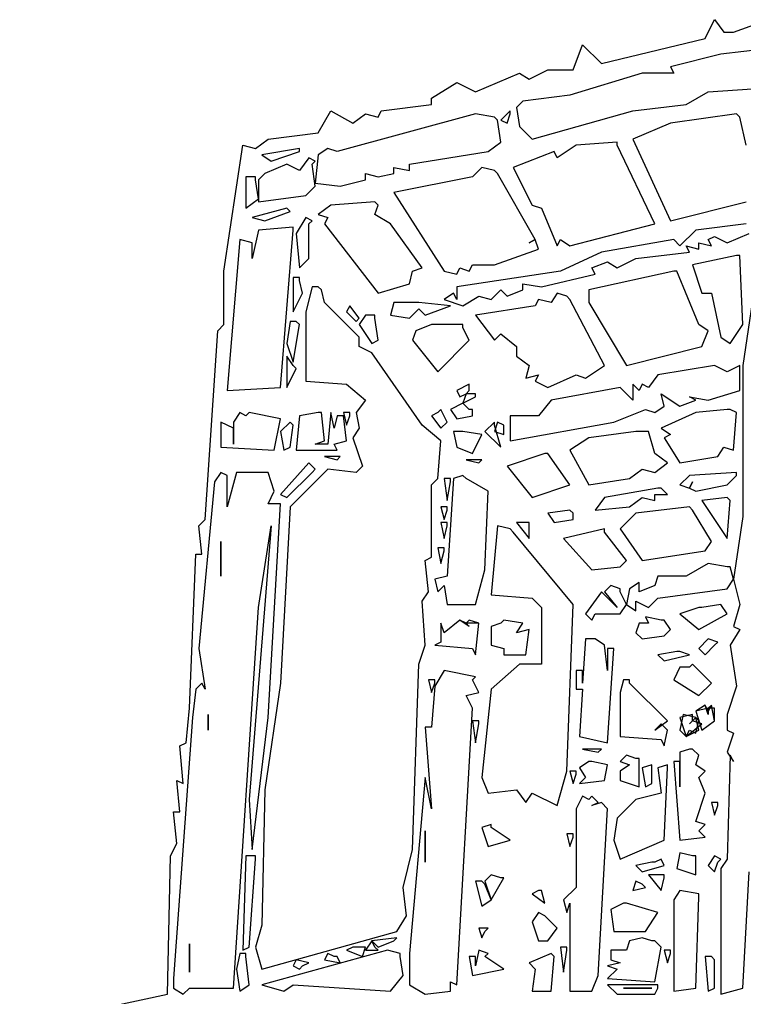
# Model space of a CAD drawing. Extents: x 1 to 798, y 2 to 577.
# Drawn here: x 1 to 231.5, y 230 to 541 of the extents above; entities that cross this region are included whole.
import ezdxf

# ---------------------------------------------------------------- set-up
doc = ezdxf.new("R2010")
doc.units = 0

msp = doc.modelspace()

# ---------------------------------------------------------------- linework, layer by layer
for p, q in [((219, 535), (222, 541)), ((219, 535), (222, 541)), ((222, 541), (225, 537)), ((222, 541), (225, 537)), ((228, 537), (239, 541)), ((228, 537), (239, 541)), ((186, 527), (219, 535)), ((186, 527), (219, 535)), ((225, 537), (228, 537)), ((225, 537), (228, 537)), ((177, 525), (180, 533)), ((177, 525), (180, 533)), ((180, 533), (186, 527)), ((180, 533), (186, 527)), ((241, 532), (224, 530)), ((241, 532), (224, 530)), ((224, 530), (208, 526)), ((224, 530), (208, 526)), ((208, 526), (209, 524)), ((208, 526), (209, 524)), ((146, 518), (160, 524)), ((146, 518), (160, 524)), ((160, 524), (163, 522)), ((160, 524), (163, 522)), ((163, 522), (169, 525)), ((163, 522), (169, 525)), ((169, 525), (177, 525)), ((169, 525), (177, 525)), ((199, 524), (176, 517)), ((199, 524), (176, 517)), ((209, 524), (199, 524)), ((209, 524), (199, 524)), ((132, 516), (140, 521)), ((132, 516), (140, 521)), ((140, 521), (146, 518)), ((140, 521), (146, 518)), ((176, 517), (161, 515)), ((176, 517), (161, 515)), ((213, 514), (220, 518)), ((213, 514), (220, 518)), ((220, 518), (234, 519)), ((220, 518), (234, 519)), ((116, 512), (132, 514)), ((116, 512), (132, 514)), ((132, 514), (132, 516)), ((132, 514), (132, 516)), ((161, 515), (159, 513)), ((161, 515), (159, 513)), ((196, 512), (213, 514)), ((196, 512), (213, 514)), ((96, 505), (100, 512)), ((96, 505), (100, 512)), ((100, 512), (107, 508)), ((100, 512), (107, 508)), ((146, 511), (102, 499)), ((146, 511), (102, 499)), ((107, 508), (111, 511)), ((107, 508), (111, 511)), ((111, 511), (115, 510)), ((111, 511), (115, 510)), ((115, 510), (116, 512)), ((115, 510), (116, 512)), ((152, 510), (146, 511)), ((152, 510), (146, 511)), ((157, 512), (154, 509)), ((157, 512), (154, 509)), ((156, 508), (157, 511)), ((156, 508), (157, 511)), ((157, 511), (157, 512)), ((157, 511), (157, 512)), ((159, 513), (160, 507)), ((159, 513), (160, 507)), ((164, 503), (196, 512)), ((164, 503), (196, 512)), ((229, 511), (208, 508)), ((229, 511), (208, 508)), ((230, 510), (229, 511)), ((230, 510), (229, 511)), ((153, 509), (152, 510)), ((153, 509), (152, 510)), ((154, 502), (153, 509)), ((154, 502), (153, 509)), ((154, 509), (156, 508)), ((154, 509), (156, 508)), ((160, 507), (164, 503)), ((160, 507), (164, 503)), ((208, 508), (196, 503)), ((208, 508), (196, 503)), ((232, 501), (230, 510)), ((232, 501), (230, 510)), ((80, 503), (96, 505)), ((80, 503), (96, 505)), ((66, 461), (72, 501)), ((66, 461), (72, 501)), ((72, 501), (76, 500)), ((72, 501), (76, 500)), ((76, 500), (80, 503)), ((76, 500), (80, 503)), ((150, 499), (154, 502)), ((150, 499), (154, 502)), ((178, 501), (172, 497)), ((178, 501), (172, 497)), ((191, 502), (178, 501)), ((191, 502), (178, 501)), ((191, 501), (191, 502)), ((191, 501), (191, 502)), ((203, 476), (191, 501)), ((203, 476), (191, 501)), ((196, 503), (208, 477)), ((196, 503), (208, 477)), ((90, 500), (78, 498)), ((90, 500), (78, 498)), ((78, 498), (81, 496)), ((78, 498), (81, 496)), ((81, 496), (90, 499)), ((81, 496), (90, 499)), ((90, 499), (90, 500)), ((90, 499), (90, 500)), ((96, 498), (95, 489)), ((96, 498), (95, 489)), ((99, 500), (96, 498)), ((99, 500), (96, 498)), ((102, 499), (99, 500)), ((102, 499), (99, 500)), ((125, 495), (150, 499)), ((125, 495), (150, 499)), ((171, 499), (158, 494)), ((171, 499), (158, 494)), ((172, 497), (171, 499)), ((172, 497), (171, 499)), ((86, 495), (79, 492)), ((86, 495), (79, 492)), ((90, 493), (86, 495)), ((90, 493), (86, 495)), ((93, 497), (90, 493)), ((93, 497), (90, 493)), ((95, 496), (93, 497)), ((95, 496), (93, 497)), ((94, 495), (95, 496)), ((94, 495), (95, 496)), ((95, 488), (94, 495)), ((95, 488), (94, 495)), ((125, 493), (125, 495)), ((125, 493), (125, 495)), ((79, 492), (77, 490)), ((79, 492), (77, 490)), ((111, 490), (111, 492)), ((111, 492), (115, 491)), ((111, 490), (111, 492)), ((111, 492), (115, 491)), ((115, 491), (120, 492)), ((115, 491), (120, 492)), ((120, 492), (120, 494)), ((120, 494), (125, 493)), ((120, 492), (120, 494)), ((120, 494), (125, 493)), ((148, 494), (145, 491)), ((148, 494), (145, 491)), ((152, 493), (148, 494)), ((152, 493), (148, 494)), ((153, 492), (152, 493)), ((153, 492), (152, 493)), ((165, 471), (153, 492)), ((165, 471), (153, 492)), ((158, 494), (164, 482)), ((158, 494), (164, 482)), ((76, 491), (73, 491)), ((73, 491), (73, 481)), ((76, 491), (73, 491)), ((73, 491), (73, 481)), ((76, 490), (76, 491)), ((76, 490), (76, 491)), ((77, 484), (76, 490)), ((77, 484), (76, 490)), ((77, 490), (77, 483)), ((77, 490), (77, 483)), ((95, 489), (103, 488)), ((95, 489), (103, 488)), ((103, 488), (111, 490)), ((103, 488), (111, 490)), ((145, 491), (120, 486)), ((145, 491), (120, 486)), ((92, 485), (95, 488)), ((92, 485), (95, 488)), ((120, 486), (136, 461)), ((120, 486), (136, 461)), ((73, 481), (77, 484)), ((73, 481), (77, 484)), ((77, 483), (92, 485)), ((77, 483), (92, 485)), ((114, 483), (100, 482)), ((114, 483), (100, 482)), ((115, 482), (114, 483)), ((115, 482), (114, 483)), ((208, 477), (232, 483)), ((208, 477), (232, 483)), ((86, 481), (75, 478)), ((86, 481), (75, 478)), ((79, 477), (87, 480)), ((79, 477), (87, 480)), ((87, 480), (86, 481)), ((87, 480), (86, 481)), ((100, 482), (96, 479)), ((100, 482), (96, 479)), ((96, 479), (99, 478)), ((96, 479), (99, 478)), ((114, 479), (115, 482)), ((114, 479), (115, 482)), ((119, 476), (114, 479)), ((119, 476), (114, 479)), ((164, 482), (167, 481)), ((164, 482), (167, 481)), ((167, 481), (172, 469)), ((167, 481), (172, 469)), ((75, 478), (79, 477)), ((75, 478), (79, 477)), ((92, 478), (89, 473)), ((92, 478), (89, 473)), ((94, 477), (92, 478)), ((94, 477), (92, 478)), ((93, 476), (94, 477)), ((93, 476), (94, 477)), ((93, 465), (93, 476)), ((93, 465), (93, 476)), ((99, 478), (98, 476)), ((99, 478), (98, 476)), ((98, 476), (115, 454)), ((98, 476), (115, 454)), ((129, 462), (119, 476)), ((129, 462), (119, 476)), ((176, 469), (203, 476)), ((176, 469), (203, 476)), ((232, 476), (216, 474)), ((232, 476), (216, 474)), ((77, 474), (75, 465)), ((77, 474), (75, 465)), ((88, 475), (77, 474)), ((88, 475), (77, 474)), ((84, 424), (88, 474)), ((84, 424), (88, 474)), ((88, 474), (88, 475)), ((88, 474), (88, 475)), ((89, 473), (90, 462)), ((89, 473), (90, 462)), ((216, 474), (211, 469)), ((216, 474), (211, 469)), ((226, 470), (233, 473)), ((226, 470), (233, 473)), ((71, 471), (67, 423)), ((71, 471), (67, 423)), ((75, 470), (71, 471)), ((75, 470), (71, 471)), ((75, 465), (75, 470)), ((75, 465), (75, 470)), ((165, 471), (163, 470)), ((163, 470), (165, 471)), ((165, 471), (163, 470)), ((163, 470), (165, 471)), ((166, 468), (165, 471)), ((166, 468), (165, 471)), ((172, 469), (173, 471)), ((172, 469), (173, 471)), ((173, 471), (176, 469)), ((173, 471), (176, 469)), ((209, 471), (186, 467)), ((209, 471), (186, 467)), ((211, 469), (209, 471)), ((211, 469), (209, 471)), ((217, 468), (217, 470)), ((217, 470), (221, 469)), ((217, 468), (217, 470)), ((217, 470), (221, 469)), ((220, 471), (222, 472)), ((220, 471), (222, 472)), ((221, 469), (220, 471)), ((221, 469), (220, 471)), ((222, 472), (226, 470)), ((222, 472), (226, 470)), ((152, 463), (166, 468)), ((152, 463), (166, 468)), ((186, 467), (173, 461)), ((186, 467), (173, 461)), ((197, 465), (214, 467)), ((197, 465), (214, 467)), ((214, 467), (213, 469)), ((213, 469), (217, 468)), ((214, 467), (213, 469)), ((213, 469), (217, 468)), ((90, 462), (93, 465)), ((90, 462), (93, 465)), ((183, 462), (188, 464)), ((183, 462), (188, 464)), ((188, 464), (191, 462)), ((188, 464), (191, 462)), ((191, 462), (197, 465)), ((191, 462), (197, 465)), ((229, 466), (215, 463)), ((229, 466), (215, 463)), ((230, 466), (229, 466)), ((230, 466), (229, 466)), ((231, 444), (230, 466)), ((231, 444), (230, 466)), ((66, 444), (66, 461)), ((66, 444), (66, 461)), ((125, 457), (126, 461)), ((125, 457), (126, 461)), ((126, 461), (129, 462)), ((126, 461), (129, 462)), ((136, 461), (140, 460)), ((136, 461), (140, 460)), ((140, 460), (141, 462)), ((140, 460), (141, 462)), ((173, 461), (140, 456)), ((173, 461), (140, 456)), ((141, 462), (144, 461)), ((141, 462), (144, 461)), ((144, 461), (145, 463)), ((144, 461), (145, 463)), ((145, 463), (152, 463)), ((145, 463), (152, 463)), ((209, 461), (182, 455)), ((209, 461), (182, 455)), ((184, 460), (183, 462)), ((184, 460), (183, 462)), ((210, 461), (209, 461)), ((210, 461), (209, 461)), ((217, 444), (210, 461)), ((217, 444), (210, 461)), ((215, 463), (218, 454)), ((215, 463), (218, 454)), ((90, 459), (88, 459)), ((88, 459), (88, 448)), ((90, 459), (88, 459)), ((88, 459), (88, 448)), ((90, 458), (90, 459)), ((90, 458), (90, 459)), ((91, 454), (90, 458)), ((91, 454), (90, 458)), ((167, 456), (184, 460)), ((167, 456), (184, 460)), ((94, 456), (92, 448)), ((94, 456), (92, 448)), ((96, 456), (94, 456)), ((96, 456), (94, 456)), ((97, 455), (96, 456)), ((97, 455), (96, 456)), ((98, 451), (97, 455)), ((98, 451), (97, 455)), ((115, 454), (125, 457)), ((115, 454), (125, 457)), ((140, 456), (140, 452)), ((140, 456), (140, 452)), ((151, 452), (154, 455)), ((151, 452), (154, 455)), ((154, 455), (156, 453)), ((154, 455), (156, 453)), ((156, 453), (161, 455)), ((156, 453), (161, 455)), ((161, 455), (161, 457)), ((161, 457), (167, 456)), ((161, 455), (161, 457)), ((161, 457), (167, 456)), ((182, 455), (182, 451)), ((182, 455), (182, 451)), ((88, 448), (91, 454)), ((88, 448), (91, 454)), ((109, 440), (98, 451)), ((109, 440), (98, 451)), ((120, 451), (119, 447)), ((120, 451), (119, 447)), ((127, 451), (120, 451)), ((127, 451), (120, 451)), ((128, 451), (127, 451)), ((128, 451), (127, 451)), ((138, 450), (128, 451)), ((138, 450), (128, 451)), ((139, 454), (136, 452)), ((139, 454), (136, 452)), ((136, 452), (142, 450)), ((136, 452), (142, 450)), ((140, 452), (139, 454)), ((140, 452), (139, 454)), ((142, 450), (147, 453)), ((142, 450), (147, 453)), ((147, 453), (151, 452)), ((147, 453), (151, 452)), ((166, 452), (165, 450)), ((166, 452), (165, 450)), ((170, 451), (166, 452)), ((170, 451), (166, 452)), ((172, 454), (170, 451)), ((172, 454), (170, 451)), ((175, 453), (172, 454)), ((175, 453), (172, 454)), ((176, 452), (175, 453)), ((176, 452), (175, 453)), ((187, 431), (176, 452)), ((187, 431), (176, 452)), ((182, 451), (194, 431)), ((182, 451), (194, 431)), ((218, 454), (221, 454)), ((218, 454), (221, 454)), ((221, 454), (224, 440)), ((221, 454), (224, 440)), ((234, 451), (231, 431)), ((234, 451), (231, 431)), ((92, 448), (92, 426)), ((92, 448), (92, 426)), ((106, 450), (105, 448)), ((106, 450), (105, 448)), ((105, 448), (108, 445)), ((105, 448), (108, 445)), ((109, 446), (106, 450)), ((109, 446), (106, 450)), ((125, 446), (128, 449)), ((125, 446), (128, 449)), ((128, 449), (130, 447)), ((128, 449), (130, 447)), ((130, 447), (138, 450)), ((130, 447), (138, 450)), ((165, 450), (146, 447)), ((165, 450), (146, 447)), ((87, 445), (86, 438)), ((87, 445), (86, 438)), ((89, 445), (87, 445)), ((89, 445), (87, 445)), ((90, 444), (89, 445)), ((90, 444), (89, 445)), ((108, 445), (109, 446)), ((108, 445), (109, 446)), ((111, 447), (109, 444)), ((111, 447), (109, 444)), ((114, 447), (111, 447)), ((114, 447), (111, 447)), ((114, 446), (114, 447)), ((114, 446), (114, 447)), ((115, 439), (114, 446)), ((115, 439), (114, 446)), ((119, 447), (125, 446)), ((119, 447), (125, 446)), ((146, 447), (152, 439)), ((146, 447), (152, 439)), ((60, 382), (64, 442)), ((60, 382), (64, 442)), ((64, 442), (66, 444)), ((64, 442), (66, 444)), ((88, 432), (90, 444)), ((88, 432), (90, 444)), ((109, 444), (113, 438)), ((109, 444), (113, 438)), ((127, 442), (126, 439)), ((127, 442), (126, 439)), ((132, 444), (127, 442)), ((132, 444), (127, 442)), ((142, 444), (132, 444)), ((142, 444), (132, 444)), ((142, 443), (142, 444)), ((142, 443), (142, 444)), ((144, 439), (142, 443)), ((144, 439), (142, 443)), ((220, 442), (217, 444)), ((220, 442), (217, 444)), ((218, 437), (220, 442)), ((218, 437), (220, 442)), ((227, 438), (231, 444)), ((227, 438), (231, 444)), ((109, 437), (109, 440)), ((109, 437), (109, 440)), ((113, 438), (115, 439)), ((113, 438), (115, 439)), ((126, 439), (134, 429)), ((126, 439), (134, 429)), ((134, 429), (144, 439)), ((134, 429), (144, 439)), ((152, 439), (154, 441)), ((152, 439), (154, 441)), ((154, 441), (159, 437)), ((154, 441), (159, 437)), ((224, 440), (227, 438)), ((224, 440), (227, 438)), ((86, 438), (88, 432)), ((86, 438), (88, 432)), ((113, 435), (109, 437)), ((113, 435), (109, 437)), ((159, 437), (159, 434)), ((159, 437), (159, 434)), ((194, 431), (218, 437)), ((194, 431), (218, 437)), ((88, 431), (86, 434)), ((86, 434), (86, 424)), ((88, 431), (86, 434)), ((86, 434), (86, 424)), ((129, 412), (113, 435)), ((129, 412), (113, 435)), ((159, 434), (163, 431)), ((159, 434), (163, 431)), ((86, 424), (89, 430)), ((86, 424), (89, 430)), ((89, 430), (88, 431)), ((89, 430), (88, 431)), ((163, 431), (162, 427)), ((163, 431), (162, 427)), ((181, 427), (187, 431)), ((181, 427), (187, 431)), ((222, 431), (204, 428)), ((222, 431), (204, 428)), ((226, 429), (222, 431)), ((226, 429), (222, 431)), ((230, 431), (226, 429)), ((230, 431), (226, 429)), ((230, 430), (230, 431)), ((230, 430), (230, 431)), ((230, 423), (230, 430)), ((230, 423), (230, 430)), ((231, 431), (231, 383)), ((231, 431), (231, 383)), ((162, 427), (166, 428)), ((162, 427), (166, 428)), ((166, 428), (165, 426)), ((166, 428), (165, 426)), ((169, 424), (178, 428)), ((169, 424), (178, 428)), ((178, 428), (181, 427)), ((178, 428), (181, 427)), ((204, 428), (201, 424)), ((204, 428), (201, 424)), ((67, 423), (84, 424)), ((67, 423), (84, 424)), ((92, 426), (105, 425)), ((92, 426), (105, 425)), ((105, 425), (111, 420)), ((105, 425), (111, 420)), ((144, 425), (140, 423)), ((144, 425), (140, 423)), ((140, 423), (141, 421)), ((140, 423), (141, 421)), ((143, 422), (144, 423)), ((143, 422), (144, 423)), ((144, 423), (144, 425)), ((144, 423), (144, 425)), ((165, 426), (169, 424)), ((165, 426), (169, 424)), ((192, 424), (170, 420)), ((192, 424), (170, 420)), ((196, 420), (192, 424)), ((196, 420), (192, 424)), ((198, 423), (196, 425)), ((196, 425), (196, 420)), ((198, 423), (196, 425)), ((196, 425), (196, 420)), ((199, 425), (198, 423)), ((199, 425), (198, 423)), ((201, 424), (199, 425)), ((201, 424), (199, 425)), ((220, 420), (230, 423)), ((220, 420), (230, 423)), ((111, 420), (108, 416)), ((111, 420), (108, 416)), ((141, 421), (143, 422)), ((141, 421), (143, 422)), ((143, 422), (142, 419)), ((143, 422), (142, 419)), ((142, 419), (146, 421)), ((142, 419), (146, 421)), ((146, 422), (143, 422)), ((146, 422), (143, 422)), ((146, 421), (146, 422)), ((146, 421), (146, 422)), ((170, 420), (166, 415)), ((170, 420), (166, 415)), ((206, 418), (205, 422)), ((205, 422), (211, 418)), ((206, 418), (205, 422)), ((205, 422), (211, 418)), ((211, 418), (216, 420)), ((211, 418), (216, 420)), ((216, 420), (214, 421)), ((214, 421), (220, 420)), ((216, 420), (214, 421)), ((214, 421), (220, 420)), ((135, 417), (134, 416)), ((135, 417), (134, 416)), ((137, 413), (135, 417)), ((137, 413), (135, 417)), ((142, 419), (138, 417)), ((142, 419), (138, 417)), ((138, 417), (140, 414)), ((138, 417), (140, 414)), ((144, 417), (142, 419)), ((144, 417), (142, 419)), ((145, 417), (144, 417)), ((145, 417), (144, 417)), ((145, 415), (145, 417)), ((145, 415), (145, 417)), ((190, 413), (200, 417)), ((190, 413), (200, 417)), ((200, 417), (203, 416)), ((200, 417), (203, 416)), ((203, 416), (206, 418)), ((203, 416), (206, 418)), ((226, 417), (216, 416)), ((226, 417), (216, 416)), ((227, 417), (226, 417)), ((227, 417), (226, 417)), ((229, 416), (227, 417)), ((229, 416), (227, 417)), ((71, 416), (69, 413)), ((71, 416), (69, 413)), ((73, 415), (71, 416)), ((73, 415), (71, 416)), ((74, 416), (73, 415)), ((74, 416), (73, 415)), ((84, 414), (74, 416)), ((84, 414), (74, 416)), ((82, 404), (84, 414)), ((82, 404), (84, 414)), ((90, 415), (89, 404)), ((90, 415), (89, 404)), ((96, 416), (90, 415)), ((96, 416), (90, 415)), ((97, 416), (96, 416)), ((97, 416), (96, 416)), ((98, 407), (97, 416)), ((98, 407), (97, 416)), ((100, 416), (99, 406)), ((100, 416), (99, 406)), ((101, 411), (100, 416)), ((101, 411), (100, 416)), ((102, 415), (101, 411)), ((102, 415), (101, 411)), ((104, 415), (102, 415)), ((104, 415), (102, 415)), ((106, 416), (104, 416)), ((104, 416), (105, 412)), ((106, 416), (104, 416)), ((104, 416), (105, 412)), ((105, 407), (104, 415)), ((105, 407), (104, 415)), ((105, 412), (106, 415)), ((105, 412), (106, 415)), ((106, 415), (106, 416)), ((106, 415), (106, 416)), ((108, 416), (109, 411)), ((108, 416), (109, 411)), ((134, 416), (132, 415)), ((134, 416), (132, 415)), ((132, 415), (135, 411)), ((132, 415), (135, 411)), ((140, 414), (145, 415)), ((140, 414), (145, 415)), ((166, 415), (157, 415)), ((157, 415), (157, 407)), ((166, 415), (157, 415)), ((157, 415), (157, 407)), ((216, 416), (205, 411)), ((216, 416), (205, 411)), ((228, 404), (229, 416)), ((228, 404), (229, 416)), ((69, 411), (65, 413)), ((65, 413), (65, 405)), ((69, 411), (65, 413)), ((65, 413), (65, 405)), ((69, 413), (69, 406)), ((69, 413), (69, 406)), ((69, 406), (69, 411)), ((69, 406), (69, 411)), ((87, 413), (84, 410)), ((87, 413), (84, 410)), ((88, 412), (87, 413)), ((88, 412), (87, 413)), ((87, 405), (88, 412)), ((87, 405), (88, 412)), ((109, 411), (107, 408)), ((109, 411), (107, 408)), ((135, 407), (129, 412)), ((135, 407), (129, 412)), ((135, 411), (137, 413)), ((135, 411), (137, 413)), ((152, 413), (149, 410)), ((152, 413), (149, 410)), ((152, 412), (152, 413)), ((153, 413), (152, 410)), ((152, 412), (152, 413)), ((153, 413), (152, 410)), ((154, 405), (152, 412)), ((154, 405), (152, 412)), ((155, 412), (153, 413)), ((155, 412), (153, 413)), ((155, 411), (155, 412)), ((155, 411), (155, 412)), ((155, 409), (155, 411)), ((155, 409), (155, 411)), ((157, 407), (190, 413)), ((157, 407), (190, 413)), ((205, 411), (208, 409)), ((205, 411), (208, 409)), ((84, 410), (85, 404)), ((84, 410), (85, 404)), ((107, 408), (110, 399)), ((107, 408), (110, 399)), ((141, 410), (139, 410)), ((139, 410), (140, 405)), ((141, 410), (139, 410)), ((139, 410), (140, 405)), ((142, 410), (141, 410)), ((142, 410), (141, 410)), ((148, 409), (142, 410)), ((148, 409), (142, 410)), ((145, 403), (148, 409)), ((145, 403), (148, 409)), ((149, 410), (154, 405)), ((149, 410), (154, 405)), ((152, 410), (155, 409)), ((152, 410), (155, 409)), ((182, 408), (176, 404)), ((182, 408), (176, 404)), ((197, 410), (182, 408)), ((197, 410), (182, 408)), ((198, 410), (197, 410)), ((198, 410), (197, 410)), ((201, 410), (198, 410)), ((201, 410), (198, 410)), ((203, 403), (201, 410)), ((203, 403), (201, 410)), ((208, 409), (206, 408)), ((208, 409), (206, 408)), ((206, 408), (211, 400)), ((206, 408), (211, 400)), ((65, 405), (82, 404)), ((65, 405), (82, 404)), ((85, 404), (87, 405)), ((85, 404), (87, 405)), ((95, 406), (98, 407)), ((95, 406), (98, 407)), ((99, 406), (95, 406)), ((99, 406), (95, 406)), ((101, 406), (105, 407)), ((101, 406), (105, 407)), ((102, 404), (101, 406)), ((102, 404), (101, 406)), ((134, 395), (135, 407)), ((134, 395), (135, 407)), ((140, 405), (145, 403)), ((140, 405), (145, 403)), ((223, 402), (225, 405)), ((223, 402), (225, 405)), ((225, 405), (228, 404)), ((225, 405), (228, 404)), ((89, 404), (102, 404)), ((89, 404), (102, 404)), ((103, 402), (98, 402)), ((98, 402), (102, 401)), ((103, 402), (98, 402)), ((98, 402), (102, 401)), ((102, 401), (103, 402)), ((102, 401), (103, 402)), ((168, 403), (156, 399)), ((168, 403), (156, 399)), ((169, 403), (168, 403)), ((169, 403), (168, 403)), ((176, 393), (169, 403)), ((176, 393), (169, 403)), ((176, 404), (182, 393)), ((176, 404), (182, 393)), ((207, 400), (203, 403)), ((207, 400), (203, 403)), ((211, 400), (223, 402)), ((211, 400), (223, 402)), ((93, 400), (84, 390)), ((93, 400), (84, 390)), ((95, 398), (93, 400)), ((95, 398), (93, 400)), ((110, 399), (108, 397)), ((110, 399), (108, 397)), ((148, 401), (143, 401)), ((143, 401), (147, 400)), ((148, 401), (143, 401)), ((143, 401), (147, 400)), ((147, 400), (148, 401)), ((147, 400), (148, 401)), ((156, 399), (164, 389)), ((156, 399), (164, 389)), ((203, 397), (207, 400)), ((203, 397), (207, 400)), ((65, 397), (63, 394)), ((65, 397), (63, 394)), ((67, 396), (65, 397)), ((67, 396), (65, 397)), ((70, 397), (67, 386)), ((70, 397), (67, 386)), ((67, 395), (67, 396)), ((67, 395), (67, 396)), ((67, 386), (67, 395)), ((67, 386), (67, 395)), ((80, 397), (70, 397)), ((80, 397), (70, 397)), ((82, 391), (80, 397)), ((82, 391), (80, 397)), ((86, 389), (94, 397)), ((86, 389), (94, 397)), ((99, 398), (87, 386)), ((99, 398), (87, 386)), ((94, 397), (95, 398)), ((94, 397), (95, 398)), ((108, 397), (99, 398)), ((108, 397), (99, 398)), ((132, 393), (134, 395)), ((132, 393), (134, 395)), ((138, 395), (136, 395)), ((136, 395), (137, 388)), ((138, 395), (136, 395)), ((136, 395), (137, 388)), ((139, 395), (137, 364)), ((139, 395), (137, 364)), ((138, 394), (138, 395)), ((138, 394), (138, 395)), ((142, 396), (139, 395)), ((142, 396), (139, 395)), ((143, 395), (142, 396)), ((143, 395), (142, 396)), ((150, 391), (143, 395)), ((150, 391), (143, 395)), ((182, 393), (195, 395)), ((182, 393), (195, 395)), ((195, 395), (199, 398)), ((195, 395), (199, 398)), ((199, 398), (203, 397)), ((199, 398), (203, 397)), ((214, 396), (211, 393)), ((214, 396), (211, 393)), ((229, 397), (214, 396)), ((229, 397), (214, 396)), ((226, 393), (229, 396)), ((226, 393), (229, 396)), ((229, 396), (229, 397)), ((229, 396), (229, 397)), ((63, 394), (58, 341)), ((63, 394), (58, 341)), ((132, 370), (132, 393)), ((132, 370), (132, 393)), ((137, 388), (138, 394)), ((137, 388), (138, 394)), ((164, 389), (176, 393)), ((164, 389), (176, 393)), ((204, 392), (187, 389)), ((204, 392), (187, 389)), ((205, 392), (204, 392)), ((205, 392), (204, 392)), ((207, 390), (205, 392)), ((207, 390), (205, 392)), ((211, 393), (214, 392)), ((211, 393), (214, 392)), ((214, 392), (215, 394)), ((215, 394), (214, 392)), ((214, 392), (215, 394)), ((215, 394), (214, 392)), ((214, 392), (216, 391)), ((214, 392), (216, 391)), ((216, 391), (226, 393)), ((216, 391), (226, 393)), ((80, 387), (82, 391)), ((80, 387), (82, 391)), ((84, 390), (86, 389)), ((84, 390), (86, 389)), ((149, 366), (150, 391)), ((149, 366), (150, 391)), ((187, 389), (184, 385)), ((187, 389), (184, 385)), ((195, 386), (199, 389)), ((195, 386), (199, 389)), ((199, 389), (203, 388)), ((199, 389), (203, 388)), ((203, 388), (203, 390)), ((203, 390), (207, 390)), ((203, 388), (203, 390)), ((203, 390), (207, 390)), ((226, 389), (218, 388)), ((226, 389), (218, 388)), ((227, 388), (226, 389)), ((227, 388), (226, 389)), ((80, 319), (84, 387)), ((84, 387), (80, 387)), ((80, 319), (84, 387)), ((84, 387), (80, 387)), ((87, 386), (84, 330)), ((87, 386), (84, 330)), ((137, 386), (135, 386)), ((135, 386), (136, 382)), ((137, 386), (135, 386)), ((135, 386), (136, 382)), ((137, 385), (137, 386)), ((137, 385), (137, 386)), ((184, 385), (195, 386)), ((184, 385), (195, 386)), ((214, 386), (197, 384)), ((214, 386), (197, 384)), ((215, 385), (214, 386)), ((215, 385), (214, 386)), ((218, 388), (226, 376)), ((218, 388), (226, 376)), ((226, 376), (227, 388)), ((226, 376), (227, 388)), ((136, 382), (137, 385)), ((136, 382), (137, 385)), ((176, 385), (169, 384)), ((176, 385), (169, 384)), ((169, 384), (171, 381)), ((169, 384), (171, 381)), ((177, 384), (176, 385)), ((177, 384), (176, 385)), ((177, 382), (177, 384)), ((177, 382), (177, 384)), ((197, 384), (192, 379)), ((197, 384), (192, 379)), ((221, 375), (215, 385)), ((221, 375), (215, 385)), ((231, 383), (228, 363)), ((231, 383), (228, 363)), ((58, 380), (60, 382)), ((58, 380), (60, 382)), ((59, 371), (58, 380)), ((59, 371), (58, 380)), ((81, 380), (74, 293)), ((81, 380), (74, 293)), ((77, 354), (81, 380)), ((77, 354), (81, 380)), ((137, 381), (135, 381)), ((135, 381), (136, 376)), ((137, 381), (135, 381)), ((135, 381), (136, 376)), ((136, 376), (137, 380)), ((136, 376), (137, 380)), ((137, 380), (137, 381)), ((137, 380), (137, 381)), ((153, 380), (151, 358)), ((153, 380), (151, 358)), ((157, 379), (153, 380)), ((157, 379), (153, 380)), ((163, 381), (159, 381)), ((159, 381), (163, 376)), ((163, 381), (159, 381)), ((159, 381), (163, 376)), ((163, 380), (163, 381)), ((163, 380), (163, 381)), ((163, 376), (163, 380)), ((163, 376), (163, 380)), ((171, 381), (177, 382)), ((171, 381), (177, 382)), ((158, 378), (157, 379)), ((158, 378), (157, 379)), ((177, 355), (158, 378)), ((177, 355), (158, 378)), ((187, 379), (174, 376)), ((187, 379), (174, 376)), ((187, 378), (187, 379)), ((187, 378), (187, 379)), ((194, 369), (187, 378)), ((194, 369), (187, 378)), ((192, 379), (199, 369)), ((192, 379), (199, 369)), ((65, 375), (65, 364)), ((65, 374), (65, 375)), ((65, 375), (65, 364)), ((65, 374), (65, 375)), ((65, 364), (65, 374)), ((65, 364), (65, 374)), ((174, 376), (183, 366)), ((174, 376), (183, 366)), ((219, 372), (221, 375)), ((219, 372), (221, 375)), ((55, 322), (57, 371)), ((55, 322), (57, 371)), ((57, 371), (59, 371)), ((57, 371), (59, 371)), ((136, 373), (134, 373)), ((134, 373), (135, 368)), ((136, 373), (134, 373)), ((134, 373), (135, 368)), ((135, 368), (136, 372)), ((135, 368), (136, 372)), ((136, 372), (136, 373)), ((136, 372), (136, 373)), ((199, 369), (219, 372)), ((199, 369), (219, 372)), ((130, 369), (132, 370)), ((130, 369), (132, 370)), ((131, 359), (130, 369)), ((131, 359), (130, 369)), ((183, 366), (192, 367)), ((183, 366), (192, 367)), ((192, 367), (194, 369)), ((192, 367), (194, 369)), ((220, 368), (213, 364)), ((220, 368), (213, 364)), ((226, 367), (220, 368)), ((226, 367), (220, 368)), ((227, 367), (226, 367)), ((227, 367), (226, 367)), ((228, 363), (227, 367)), ((228, 363), (227, 367)), ((137, 364), (133, 363)), ((137, 364), (133, 363)), ((146, 355), (149, 366)), ((146, 355), (149, 366)), ((204, 364), (203, 361)), ((204, 364), (203, 361)), ((213, 364), (204, 364)), ((213, 364), (204, 364)), ((133, 363), (134, 359)), ((133, 363), (134, 359)), ((134, 359), (136, 361)), ((134, 359), (136, 361)), ((136, 361), (137, 355)), ((136, 361), (137, 355)), ((189, 361), (187, 359)), ((189, 361), (187, 359)), ((192, 360), (189, 361)), ((192, 360), (189, 361)), ((198, 362), (195, 360)), ((198, 362), (195, 360)), ((198, 359), (198, 362)), ((198, 359), (198, 362)), ((203, 361), (198, 359)), ((203, 361), (198, 359)), ((226, 360), (228, 363)), ((226, 360), (228, 363)), ((228, 363), (230, 355)), ((228, 363), (230, 355)), ((129, 356), (131, 359)), ((129, 356), (131, 359)), ((151, 358), (164, 357)), ((151, 358), (164, 357)), ((186, 359), (181, 352)), ((186, 359), (181, 352)), ((191, 354), (186, 359)), ((191, 354), (186, 359)), ((187, 359), (191, 354)), ((187, 359), (191, 354)), ((192, 359), (192, 360)), ((192, 359), (192, 360)), ((194, 355), (192, 359)), ((194, 355), (192, 359)), ((195, 360), (194, 355)), ((195, 360), (194, 355)), ((204, 357), (226, 360)), ((204, 357), (226, 360)), ((130, 342), (129, 356)), ((130, 342), (129, 356)), ((137, 355), (146, 355)), ((137, 355), (146, 355)), ((164, 357), (167, 354)), ((164, 357), (167, 354)), ((175, 302), (177, 355)), ((175, 302), (177, 355)), ((192, 352), (194, 355)), ((192, 352), (194, 355)), ((194, 355), (197, 353)), ((194, 355), (197, 353)), ((197, 353), (197, 356)), ((197, 356), (201, 354)), ((197, 353), (197, 356)), ((197, 356), (201, 354)), ((201, 354), (204, 357)), ((201, 354), (204, 357)), ((224, 355), (218, 354)), ((224, 355), (218, 354)), ((226, 352), (224, 355)), ((226, 352), (224, 355)), ((230, 355), (228, 348)), ((230, 355), (228, 348)), ((69, 233), (77, 354)), ((69, 233), (77, 354)), ((167, 354), (167, 336)), ((167, 354), (167, 336)), ((181, 352), (183, 350)), ((181, 352), (183, 350)), ((183, 350), (184, 352)), ((183, 350), (184, 352)), ((184, 352), (192, 352)), ((184, 352), (192, 352)), ((217, 354), (211, 352)), ((217, 354), (211, 352)), ((211, 352), (217, 347)), ((211, 352), (217, 347)), ((218, 354), (217, 354)), ((218, 354), (217, 354)), ((217, 347), (226, 352)), ((217, 347), (226, 352)), ((136, 346), (135, 349)), ((135, 349), (135, 343)), ((136, 346), (135, 349)), ((135, 349), (135, 343)), ((136, 346), (135, 349)), ((135, 349), (135, 343)), ((136, 346), (135, 349)), ((135, 349), (135, 343)), ((141, 350), (136, 346)), ((141, 350), (136, 346)), ((141, 350), (136, 346)), ((141, 350), (136, 346)), ((143, 349), (141, 350)), ((144, 348), (141, 350)), ((143, 349), (141, 350)), ((144, 348), (141, 350)), ((144, 350), (143, 349)), ((144, 350), (143, 349)), ((147, 349), (143, 349)), ((143, 349), (144, 348)), ((147, 349), (143, 349)), ((143, 349), (144, 348)), ((147, 349), (144, 350)), ((147, 349), (144, 350)), ((146, 339), (147, 349)), ((146, 339), (147, 349)), ((146, 339), (147, 349)), ((146, 339), (147, 349)), ((154, 349), (151, 348)), ((154, 349), (151, 348)), ((155, 350), (154, 349)), ((155, 350), (154, 349)), ((161, 349), (155, 350)), ((161, 349), (155, 350)), ((159, 346), (161, 349)), ((159, 346), (161, 349)), ((198, 349), (197, 346)), ((198, 349), (197, 346)), ((201, 349), (198, 349)), ((201, 349), (198, 349)), ((205, 350), (200, 351)), ((200, 351), (201, 349)), ((205, 350), (200, 351)), ((200, 351), (201, 349)), ((206, 350), (205, 350)), ((206, 350), (205, 350)), ((208, 347), (206, 350)), ((208, 347), (206, 350)), ((151, 348), (151, 342)), ((151, 348), (151, 342)), ((163, 347), (159, 346)), ((163, 347), (159, 346)), ((162, 339), (163, 347)), ((162, 339), (163, 347)), ((197, 346), (199, 344)), ((197, 346), (199, 344)), ((206, 345), (208, 347)), ((206, 345), (208, 347)), ((230, 347), (227, 342)), ((230, 347), (227, 342)), ((228, 348), (230, 347)), ((228, 348), (230, 347)), ((135, 343), (133, 342)), ((135, 343), (133, 342)), ((135, 343), (133, 342)), ((135, 343), (133, 342)), ((181, 344), (180, 330)), ((181, 344), (180, 330)), ((183, 344), (181, 344)), ((183, 344), (181, 344)), ((184, 344), (183, 344)), ((184, 344), (183, 344)), ((187, 342), (184, 344)), ((187, 342), (184, 344)), ((199, 344), (206, 345)), ((199, 344), (206, 345)), ((220, 344), (217, 341)), ((220, 344), (217, 341)), ((223, 343), (220, 344)), ((223, 343), (220, 344)), ((222, 342), (223, 343)), ((222, 342), (223, 343)), ((58, 341), (60, 328)), ((58, 341), (60, 328)), ((128, 336), (130, 342)), ((128, 336), (130, 342)), ((133, 342), (145, 341)), ((133, 342), (145, 341)), ((133, 342), (145, 341)), ((133, 342), (145, 341)), ((145, 341), (146, 339)), ((145, 341), (146, 339)), ((145, 341), (146, 339)), ((145, 341), (146, 339)), ((151, 342), (155, 341)), ((151, 342), (155, 341)), ((155, 341), (155, 339)), ((155, 341), (155, 339)), ((155, 339), (162, 339)), ((155, 339), (162, 339)), ((188, 334), (187, 342)), ((188, 334), (187, 342)), ((188, 311), (190, 341)), ((190, 341), (188, 341)), ((188, 341), (188, 334)), ((188, 311), (190, 341)), ((190, 341), (188, 341)), ((188, 341), (188, 334)), ((210, 340), (204, 339)), ((210, 340), (204, 339)), ((204, 339), (206, 337)), ((204, 339), (206, 337)), ((206, 337), (214, 339)), ((206, 337), (214, 339)), ((211, 340), (210, 340)), ((211, 340), (210, 340)), ((214, 339), (211, 340)), ((214, 339), (211, 340)), ((217, 341), (219, 339)), ((217, 341), (219, 339)), ((219, 339), (222, 342)), ((219, 339), (222, 342)), ((227, 342), (229, 329)), ((227, 342), (229, 329)), ((126, 277), (128, 336)), ((126, 277), (128, 336)), ((160, 336), (151, 328)), ((160, 336), (151, 328)), ((167, 336), (160, 336)), ((167, 336), (160, 336)), ((215, 336), (214, 335)), ((215, 336), (214, 335)), ((221, 330), (215, 336)), ((221, 330), (215, 336)), ((136, 334), (133, 329)), ((136, 334), (133, 329)), ((146, 332), (136, 334)), ((146, 332), (136, 334)), ((180, 334), (178, 334)), ((178, 334), (178, 328)), ((180, 334), (178, 334)), ((178, 334), (178, 328)), ((180, 330), (180, 334)), ((180, 330), (180, 334)), ((211, 335), (209, 331)), ((211, 335), (209, 331)), ((214, 335), (211, 335)), ((214, 335), (211, 335)), ((59, 330), (57, 328)), ((59, 330), (57, 328)), ((60, 328), (59, 330)), ((60, 328), (59, 330)), ((84, 330), (79, 296)), ((84, 330), (79, 296)), ((133, 331), (131, 331)), ((131, 331), (132, 327)), ((133, 331), (131, 331)), ((131, 331), (132, 327)), ((132, 327), (133, 330)), ((132, 327), (133, 330)), ((133, 330), (133, 331)), ((133, 330), (133, 331)), ((145, 331), (146, 332)), ((145, 331), (146, 332)), ((147, 327), (145, 331)), ((147, 327), (145, 331)), ((193, 331), (192, 327)), ((193, 331), (192, 327)), ((195, 331), (193, 331)), ((195, 331), (193, 331)), ((195, 330), (195, 331)), ((195, 330), (195, 331)), ((207, 318), (195, 330)), ((207, 318), (195, 330)), ((209, 331), (217, 326)), ((209, 331), (217, 326)), ((217, 326), (221, 330)), ((217, 326), (221, 330)), ((57, 328), (56, 319)), ((57, 328), (56, 319)), ((133, 329), (132, 316)), ((133, 329), (132, 316)), ((143, 326), (147, 327)), ((143, 326), (147, 327)), ((151, 328), (148, 300)), ((151, 328), (148, 300)), ((178, 328), (180, 328)), ((178, 328), (180, 328)), ((180, 328), (179, 313)), ((180, 328), (179, 313)), ((192, 327), (192, 313)), ((192, 327), (192, 313)), ((229, 329), (226, 320)), ((229, 329), (226, 320)), ((145, 322), (143, 326)), ((145, 322), (143, 326)), ((54, 311), (55, 322)), ((54, 311), (55, 322)), ((140, 234), (145, 322)), ((140, 234), (145, 322)), ((219, 323), (216, 321)), ((219, 323), (216, 321)), ((219, 323), (216, 321)), ((219, 323), (216, 321)), ((220, 322), (216, 321)), ((220, 322), (216, 321)), ((216, 321), (218, 315)), ((216, 321), (218, 315)), ((216, 321), (218, 315)), ((216, 321), (218, 315)), ((216, 321), (218, 315)), ((216, 321), (218, 315)), ((220, 321), (219, 323)), ((220, 320), (219, 323)), ((220, 321), (219, 323)), ((220, 320), (219, 323)), ((221, 323), (220, 322)), ((221, 323), (220, 321)), ((221, 323), (220, 322)), ((221, 323), (220, 321)), ((222, 322), (220, 322)), ((220, 322), (220, 321)), ((222, 322), (220, 322)), ((220, 322), (220, 321)), ((220, 321), (220, 320)), ((220, 321), (220, 320)), ((222, 318), (221, 323)), ((222, 318), (221, 323)), ((222, 318), (221, 323)), ((222, 318), (221, 323)), ((222, 318), (222, 322)), ((222, 318), (222, 322)), ((56, 319), (50, 236)), ((56, 319), (50, 236)), ((61, 320), (61, 315)), ((61, 319), (61, 320)), ((61, 320), (61, 315)), ((61, 319), (61, 320)), ((61, 315), (61, 319)), ((61, 315), (61, 319)), ((75, 277), (80, 319)), ((75, 277), (80, 319)), ((147, 318), (145, 318)), ((145, 318), (146, 311)), ((147, 318), (145, 318)), ((145, 318), (146, 311)), ((147, 317), (147, 318)), ((147, 317), (147, 318)), ((203, 315), (207, 318)), ((203, 315), (207, 318)), ((212, 320), (211, 315)), ((215, 320), (211, 319)), ((212, 320), (211, 315)), ((212, 320), (211, 315)), ((215, 320), (211, 319)), ((212, 320), (211, 315)), ((211, 319), (213, 313)), ((211, 319), (213, 313)), ((216, 319), (212, 320)), ((216, 319), (212, 320)), ((216, 319), (212, 320)), ((216, 319), (212, 320)), ((214, 317), (216, 319)), ((214, 317), (216, 319)), ((215, 318), (214, 317)), ((215, 318), (214, 317)), ((215, 318), (215, 320)), ((215, 318), (215, 320)), ((216, 319), (215, 318)), ((216, 319), (215, 318)), ((218, 317), (215, 318)), ((218, 317), (215, 318)), ((217, 318), (216, 319)), ((217, 315), (216, 319)), ((217, 318), (216, 319)), ((217, 315), (216, 319)), ((216, 314), (217, 318)), ((216, 314), (217, 318)), ((218, 315), (222, 318)), ((218, 315), (222, 318)), ((218, 315), (222, 318)), ((218, 315), (222, 318)), ((218, 315), (222, 318)), ((218, 315), (222, 318)), ((226, 320), (226, 315)), ((226, 320), (226, 315)), ((132, 316), (130, 316)), ((130, 316), (132, 290)), ((132, 316), (130, 316)), ((130, 316), (132, 290)), ((146, 311), (147, 317)), ((146, 311), (147, 317)), ((205, 317), (203, 315)), ((205, 317), (203, 315)), ((207, 315), (205, 317)), ((207, 315), (205, 317)), ((206, 310), (207, 315)), ((206, 310), (207, 315)), ((211, 315), (213, 313)), ((211, 315), (213, 313)), ((211, 315), (213, 313)), ((211, 315), (213, 313)), ((213, 313), (218, 317)), ((213, 313), (218, 317)), ((213, 313), (214, 315)), ((213, 313), (217, 315)), ((213, 313), (214, 315)), ((213, 313), (217, 315)), ((214, 315), (216, 314)), ((214, 315), (216, 314)), ((226, 315), (228, 314)), ((226, 315), (228, 314)), ((52, 310), (54, 311)), ((52, 310), (54, 311)), ((179, 313), (188, 311)), ((179, 313), (188, 311)), ((192, 313), (205, 312)), ((192, 313), (205, 312)), ((205, 312), (206, 310)), ((205, 312), (206, 310)), ((228, 314), (226, 308)), ((228, 314), (226, 308)), ((53, 298), (52, 310)), ((53, 298), (52, 310)), ((186, 309), (180, 309)), ((180, 309), (185, 308)), ((186, 309), (180, 309)), ((180, 309), (185, 308)), ((185, 308), (186, 309)), ((185, 308), (186, 309)), ((214, 309), (211, 308)), ((214, 309), (211, 308)), ((211, 308), (211, 297)), ((211, 308), (211, 297)), ((215, 309), (214, 309)), ((215, 309), (214, 309)), ((217, 307), (215, 309)), ((217, 307), (215, 309)), ((226, 308), (228, 305)), ((226, 308), (228, 305)), ((182, 305), (179, 303)), ((182, 305), (179, 303)), ((183, 305), (182, 305)), ((183, 305), (182, 305)), ((188, 304), (183, 305)), ((188, 304), (183, 305)), ((194, 307), (192, 305)), ((194, 307), (192, 305)), ((192, 305), (195, 304)), ((192, 305), (195, 304)), ((197, 306), (194, 307)), ((197, 306), (194, 307)), ((198, 306), (197, 306)), ((198, 306), (197, 306)), ((198, 297), (198, 306)), ((198, 297), (198, 306)), ((211, 305), (209, 305)), ((209, 305), (211, 280)), ((211, 305), (209, 305)), ((209, 305), (211, 280)), ((211, 297), (211, 305)), ((211, 297), (211, 305)), ((216, 304), (217, 307)), ((216, 304), (217, 307)), ((227, 307), (226, 274)), ((227, 307), (226, 274)), ((228, 305), (227, 307)), ((228, 305), (227, 307)), ((172, 291), (175, 302)), ((172, 291), (175, 302)), ((178, 302), (176, 302)), ((176, 302), (177, 298)), ((178, 302), (176, 302)), ((176, 302), (177, 298)), ((178, 301), (178, 302)), ((178, 301), (178, 302)), ((179, 303), (181, 300)), ((179, 303), (181, 300)), ((187, 299), (188, 304)), ((187, 299), (188, 304)), ((195, 304), (192, 302)), ((195, 304), (192, 302)), ((192, 302), (192, 299)), ((192, 302), (192, 299)), ((202, 304), (199, 303)), ((202, 304), (199, 303)), ((199, 303), (200, 297)), ((199, 303), (200, 297)), ((202, 303), (202, 304)), ((202, 303), (202, 304)), ((202, 298), (202, 303)), ((202, 298), (202, 303)), ((207, 304), (204, 303)), ((207, 304), (204, 303)), ((204, 303), (205, 295)), ((204, 303), (205, 295)), ((206, 280), (207, 303)), ((206, 280), (207, 303)), ((207, 303), (207, 304)), ((207, 303), (207, 304)), ((219, 302), (216, 304)), ((219, 302), (216, 304)), ((217, 300), (219, 302)), ((217, 300), (219, 302)), ((52, 289), (51, 299)), ((51, 299), (53, 298)), ((52, 289), (51, 299)), ((51, 299), (53, 298)), ((130, 300), (125, 244)), ((130, 300), (125, 244)), ((132, 290), (130, 300)), ((132, 290), (130, 300)), ((148, 300), (150, 295)), ((148, 300), (150, 295)), ((177, 298), (178, 301)), ((177, 298), (178, 301)), ((181, 300), (179, 298)), ((181, 300), (179, 298)), ((179, 298), (187, 299)), ((179, 298), (187, 299)), ((192, 299), (198, 297)), ((192, 299), (198, 297)), ((219, 295), (217, 300)), ((219, 295), (217, 300)), ((79, 296), (78, 253)), ((79, 296), (78, 253)), ((150, 295), (159, 296)), ((150, 295), (159, 296)), ((159, 296), (162, 292)), ((159, 296), (162, 292)), ((200, 297), (202, 298)), ((200, 297), (202, 298)), ((74, 293), (75, 277)), ((74, 293), (75, 277)), ((162, 292), (164, 295)), ((162, 292), (164, 295)), ((164, 295), (172, 291)), ((164, 295), (172, 291)), ((180, 294), (178, 290)), ((180, 294), (178, 290)), ((182, 293), (180, 294)), ((182, 293), (180, 294)), ((183, 294), (182, 293)), ((183, 294), (182, 293)), ((185, 292), (183, 294)), ((185, 292), (183, 294)), ((197, 293), (191, 287)), ((197, 293), (191, 287)), ((205, 295), (197, 293)), ((205, 295), (197, 293)), ((216, 286), (219, 295)), ((216, 286), (219, 295)), ((178, 290), (178, 265)), ((178, 290), (178, 265)), ((186, 292), (183, 291)), ((183, 291), (185, 292)), ((186, 292), (183, 291)), ((183, 291), (185, 292)), ((185, 237), (188, 290)), ((185, 237), (188, 290)), ((188, 290), (186, 292)), ((188, 290), (186, 292)), ((223, 292), (221, 292)), ((221, 292), (222, 288)), ((223, 292), (221, 292)), ((221, 292), (222, 288)), ((222, 288), (223, 291)), ((222, 288), (223, 291)), ((223, 291), (223, 292)), ((223, 291), (223, 292)), ((51, 279), (50, 289)), ((50, 289), (52, 289)), ((51, 279), (50, 289)), ((50, 289), (52, 289)), ((191, 287), (190, 280)), ((191, 287), (190, 280)), ((151, 285), (148, 284)), ((151, 285), (148, 284)), ((148, 284), (150, 278)), ((148, 284), (150, 278)), ((151, 284), (151, 285)), ((151, 284), (151, 285)), ((157, 280), (151, 284)), ((157, 280), (151, 284)), ((219, 285), (216, 286)), ((219, 285), (216, 286)), ((217, 283), (219, 285)), ((217, 283), (219, 285)), ((130, 283), (130, 273)), ((130, 282), (130, 283)), ((130, 283), (130, 273)), ((130, 282), (130, 283)), ((130, 273), (130, 282)), ((130, 273), (130, 282)), ((150, 278), (157, 280)), ((150, 278), (157, 280)), ((177, 282), (175, 282)), ((175, 282), (176, 278)), ((177, 282), (175, 282)), ((175, 282), (176, 278)), ((176, 278), (177, 281)), ((176, 278), (177, 281)), ((177, 281), (177, 282)), ((177, 281), (177, 282)), ((190, 280), (192, 274)), ((190, 280), (192, 274)), ((192, 274), (206, 280)), ((192, 274), (206, 280)), ((211, 280), (219, 281)), ((211, 280), (219, 281)), ((219, 281), (217, 283)), ((219, 281), (217, 283)), ((49, 275), (51, 279)), ((49, 275), (51, 279)), ((123, 265), (126, 277)), ((123, 265), (126, 277)), ((48, 231), (49, 275)), ((48, 231), (49, 275)), ((73, 275), (72, 245)), ((73, 275), (72, 245)), ((76, 275), (73, 275)), ((76, 275), (73, 275)), ((74, 246), (76, 274)), ((74, 246), (76, 274)), ((76, 274), (76, 275)), ((76, 274), (76, 275)), ((205, 274), (203, 273)), ((205, 274), (203, 273)), ((206, 272), (205, 274)), ((206, 272), (205, 274)), ((211, 276), (210, 271)), ((211, 276), (210, 271)), ((215, 275), (211, 276)), ((215, 275), (211, 276)), ((216, 275), (215, 275)), ((216, 275), (215, 275)), ((216, 269), (216, 275)), ((216, 269), (216, 275)), ((222, 275), (220, 272)), ((222, 275), (220, 272)), ((224, 274), (222, 275)), ((224, 274), (222, 275)), ((223, 273), (224, 274)), ((223, 273), (224, 274)), ((226, 274), (224, 271)), ((226, 274), (224, 271)), ((202, 273), (197, 272)), ((202, 273), (197, 272)), ((197, 272), (199, 270)), ((197, 272), (199, 270)), ((199, 270), (206, 272)), ((199, 270), (206, 272)), ((203, 273), (202, 273)), ((203, 273), (202, 273)), ((210, 271), (216, 269)), ((210, 271), (216, 269)), ((220, 272), (222, 270)), ((220, 272), (222, 270)), ((222, 270), (223, 273)), ((222, 270), (223, 273)), ((224, 271), (224, 231)), ((224, 271), (224, 231)), ((151, 269), (149, 267)), ((151, 269), (149, 267)), ((154, 268), (151, 269)), ((154, 268), (151, 269)), ((151, 261), (155, 268)), ((151, 261), (155, 268)), ((155, 268), (154, 268)), ((155, 268), (154, 268)), ((206, 269), (201, 269)), ((201, 269), (205, 264)), ((206, 269), (201, 269)), ((201, 269), (205, 264)), ((205, 264), (206, 268)), ((205, 264), (206, 268)), ((206, 268), (206, 269)), ((206, 268), (206, 269)), ((231, 233), (233, 270)), ((231, 233), (233, 270)), ((124, 256), (123, 265)), ((124, 256), (123, 265)), ((148, 267), (146, 267)), ((146, 267), (148, 259)), ((148, 267), (146, 267)), ((146, 267), (148, 259)), ((149, 266), (148, 267)), ((149, 266), (148, 267)), ((149, 267), (151, 261)), ((149, 267), (151, 261)), ((151, 261), (149, 266)), ((151, 261), (149, 266)), ((178, 265), (174, 261)), ((178, 265), (174, 261)), ((197, 267), (196, 264)), ((197, 267), (196, 264)), ((196, 264), (200, 265)), ((196, 264), (200, 265)), ((199, 266), (197, 267)), ((199, 266), (197, 267)), ((200, 265), (199, 266)), ((200, 265), (199, 266)), ((166, 264), (164, 263)), ((166, 264), (164, 263)), ((164, 263), (168, 260)), ((164, 263), (168, 260)), ((167, 264), (166, 264)), ((167, 264), (166, 264)), ((168, 260), (167, 264)), ((168, 260), (167, 264)), ((211, 264), (209, 261)), ((211, 264), (209, 261)), ((217, 263), (211, 264)), ((217, 263), (211, 264)), ((216, 233), (217, 262)), ((216, 233), (217, 262)), ((217, 262), (217, 263)), ((217, 262), (217, 263)), ((148, 259), (151, 261)), ((148, 259), (151, 261)), ((174, 261), (175, 257)), ((174, 261), (175, 257)), ((175, 257), (176, 260)), ((175, 257), (176, 260)), ((176, 260), (176, 232)), ((176, 260), (176, 232)), ((193, 260), (189, 258)), ((193, 260), (189, 258)), ((194, 260), (193, 260)), ((194, 260), (193, 260)), ((204, 257), (194, 260)), ((204, 257), (194, 260)), ((209, 261), (209, 232)), ((209, 261), (209, 232)), ((121, 251), (124, 256)), ((121, 251), (124, 256)), ((166, 257), (164, 254)), ((166, 257), (164, 254)), ((168, 256), (166, 257)), ((168, 256), (166, 257)), ((169, 255), (168, 256)), ((169, 255), (168, 256)), ((189, 258), (190, 251)), ((189, 258), (190, 251)), ((200, 251), (204, 257)), ((200, 251), (204, 257)), ((78, 253), (76, 246)), ((78, 253), (76, 246)), ((150, 252), (147, 252)), ((147, 252), (148, 249)), ((150, 252), (147, 252)), ((147, 252), (148, 249)), ((149, 251), (150, 252)), ((149, 251), (150, 252)), ((164, 254), (166, 248)), ((164, 254), (166, 248)), ((172, 252), (169, 255)), ((172, 252), (169, 255)), ((169, 248), (172, 252)), ((169, 248), (172, 252)), ((78, 239), (121, 251)), ((78, 239), (121, 251)), ((121, 249), (113, 248)), ((121, 249), (113, 248)), ((120, 248), (121, 249)), ((120, 248), (121, 249)), ((148, 249), (149, 251)), ((148, 249), (149, 251)), ((190, 251), (200, 251)), ((190, 251), (200, 251)), ((199, 249), (195, 248)), ((199, 249), (195, 248)), ((202, 248), (199, 249)), ((202, 248), (199, 249)), ((55, 247), (55, 238)), ((55, 246), (55, 247)), ((55, 247), (55, 238)), ((55, 246), (55, 247)), ((55, 238), (55, 246)), ((55, 238), (55, 246)), ((72, 245), (74, 246)), ((72, 245), (74, 246)), ((76, 246), (78, 239)), ((76, 246), (78, 239)), ((107, 246), (105, 245)), ((107, 246), (105, 245)), ((108, 246), (107, 246)), ((108, 246), (107, 246)), ((111, 246), (108, 246)), ((111, 246), (108, 246)), ((110, 243), (111, 246)), ((110, 243), (111, 246)), ((113, 248), (111, 245)), ((113, 248), (111, 245)), ((113, 248), (115, 246)), ((114, 246), (113, 248)), ((113, 248), (115, 246)), ((114, 246), (113, 248)), ((115, 245), (114, 246)), ((115, 245), (114, 246)), ((115, 246), (120, 248)), ((115, 246), (120, 248)), ((166, 248), (169, 248)), ((166, 248), (169, 248)), ((175, 246), (173, 246)), ((173, 246), (174, 238)), ((175, 246), (173, 246)), ((173, 246), (174, 238)), ((175, 245), (175, 246)), ((175, 245), (175, 246)), ((195, 248), (194, 245)), ((195, 248), (194, 245)), ((203, 248), (202, 248)), ((203, 248), (202, 248)), ((205, 246), (203, 248)), ((205, 246), (203, 248)), ((203, 235), (205, 246)), ((203, 235), (205, 246)), ((71, 244), (70, 239)), ((71, 244), (70, 239)), ((73, 244), (71, 244)), ((73, 244), (71, 244)), ((73, 243), (73, 244)), ((73, 243), (73, 244)), ((74, 234), (73, 243)), ((74, 234), (73, 243)), ((118, 245), (78, 234)), ((118, 245), (78, 234)), ((99, 244), (98, 242)), ((99, 244), (98, 242)), ((101, 243), (99, 244)), ((101, 243), (99, 244)), ((102, 243), (101, 243)), ((102, 243), (101, 243)), ((103, 241), (102, 243)), ((103, 241), (102, 243)), ((105, 245), (110, 243)), ((105, 245), (110, 243)), ((111, 245), (115, 245)), ((111, 245), (115, 245)), ((122, 244), (118, 245)), ((122, 244), (118, 245)), ((122, 243), (122, 244)), ((122, 243), (122, 244)), ((123, 237), (122, 243)), ((123, 237), (122, 243)), ((125, 244), (125, 234)), ((125, 244), (125, 234)), ((146, 243), (144, 243)), ((144, 243), (145, 237)), ((146, 243), (144, 243)), ((144, 243), (145, 237)), ((147, 245), (146, 240)), ((147, 245), (146, 240)), ((146, 240), (146, 243)), ((146, 240), (146, 243)), ((150, 244), (147, 245)), ((150, 244), (147, 245)), ((149, 243), (150, 244)), ((149, 243), (150, 244)), ((155, 239), (149, 243)), ((155, 239), (149, 243)), ((170, 244), (163, 241)), ((170, 244), (163, 241)), ((171, 243), (170, 244)), ((171, 243), (170, 244)), ((170, 232), (171, 243)), ((170, 232), (171, 243)), ((174, 238), (175, 245)), ((174, 238), (175, 245)), ((194, 245), (189, 245)), ((189, 245), (189, 242)), ((194, 245), (189, 245)), ((189, 245), (189, 242)), ((208, 245), (206, 245)), ((206, 245), (207, 241)), ((208, 245), (206, 245)), ((206, 245), (207, 241)), ((207, 241), (208, 244)), ((207, 241), (208, 244)), ((208, 244), (208, 245)), ((208, 244), (208, 245)), ((221, 243), (219, 243)), ((219, 243), (220, 232)), ((221, 243), (219, 243)), ((219, 243), (220, 232)), ((222, 242), (221, 243)), ((222, 242), (221, 243)), ((89, 242), (88, 240)), ((89, 242), (88, 240)), ((88, 240), (90, 239)), ((88, 240), (90, 239)), ((93, 241), (89, 242)), ((93, 241), (89, 242)), ((90, 239), (91, 240)), ((90, 239), (91, 240)), ((91, 240), (93, 241)), ((91, 240), (93, 241)), ((98, 242), (103, 241)), ((98, 242), (103, 241)), ((163, 241), (165, 239)), ((163, 241), (165, 239)), ((192, 241), (188, 240)), ((192, 241), (188, 240)), ((188, 240), (191, 239)), ((188, 240), (191, 239)), ((189, 242), (192, 241)), ((189, 242), (192, 241)), ((222, 233), (222, 242)), ((222, 233), (222, 242)), ((70, 239), (71, 232)), ((70, 239), (71, 232)), ((119, 232), (123, 237)), ((119, 232), (123, 237)), ((145, 237), (155, 239)), ((145, 237), (155, 239)), ((165, 239), (164, 232)), ((165, 239), (164, 232)), ((183, 232), (185, 237)), ((183, 232), (185, 237)), ((191, 239), (188, 236)), ((191, 239), (188, 236)), ((50, 236), (50, 233)), ((50, 236), (50, 233)), ((71, 232), (74, 234)), ((71, 232), (74, 234)), ((78, 234), (85, 232)), ((78, 234), (85, 232)), ((85, 232), (88, 234)), ((85, 232), (88, 234)), ((88, 234), (119, 232)), ((88, 234), (119, 232)), ((125, 234), (130, 231)), ((125, 234), (130, 231)), ((138, 232), (138, 235)), ((138, 235), (140, 234)), ((138, 232), (138, 235)), ((138, 235), (140, 234)), ((188, 236), (203, 235)), ((188, 236), (203, 235)), ((204, 234), (188, 234)), ((188, 234), (191, 231)), ((204, 234), (188, 234)), ((188, 234), (191, 231)), ((204, 233), (204, 234)), ((204, 233), (204, 234)), ((1, 221), (48, 231)), ((1, 221), (48, 231)), ((50, 233), (53, 231)), ((50, 233), (53, 231)), ((53, 231), (55, 233)), ((53, 231), (55, 233)), ((55, 233), (69, 233)), ((55, 233), (69, 233)), ((130, 231), (138, 232)), ((130, 231), (138, 232)), ((164, 232), (170, 232)), ((164, 232), (170, 232)), ((176, 232), (183, 232)), ((176, 232), (183, 232)), ((191, 231), (203, 231)), ((191, 231), (203, 231)), ((193, 233), (202, 233)), ((194, 233), (193, 233)), ((193, 233), (202, 233)), ((194, 233), (193, 233)), ((202, 233), (194, 233)), ((202, 233), (194, 233)), ((203, 231), (204, 233)), ((203, 231), (204, 233)), ((209, 232), (216, 233)), ((209, 232), (216, 233)), ((220, 232), (222, 233)), ((220, 232), (222, 233)), ((224, 231), (231, 233)), ((224, 231), (231, 233))]:
    msp.add_line(p, q)

doc.saveas('drawing.dxf')
